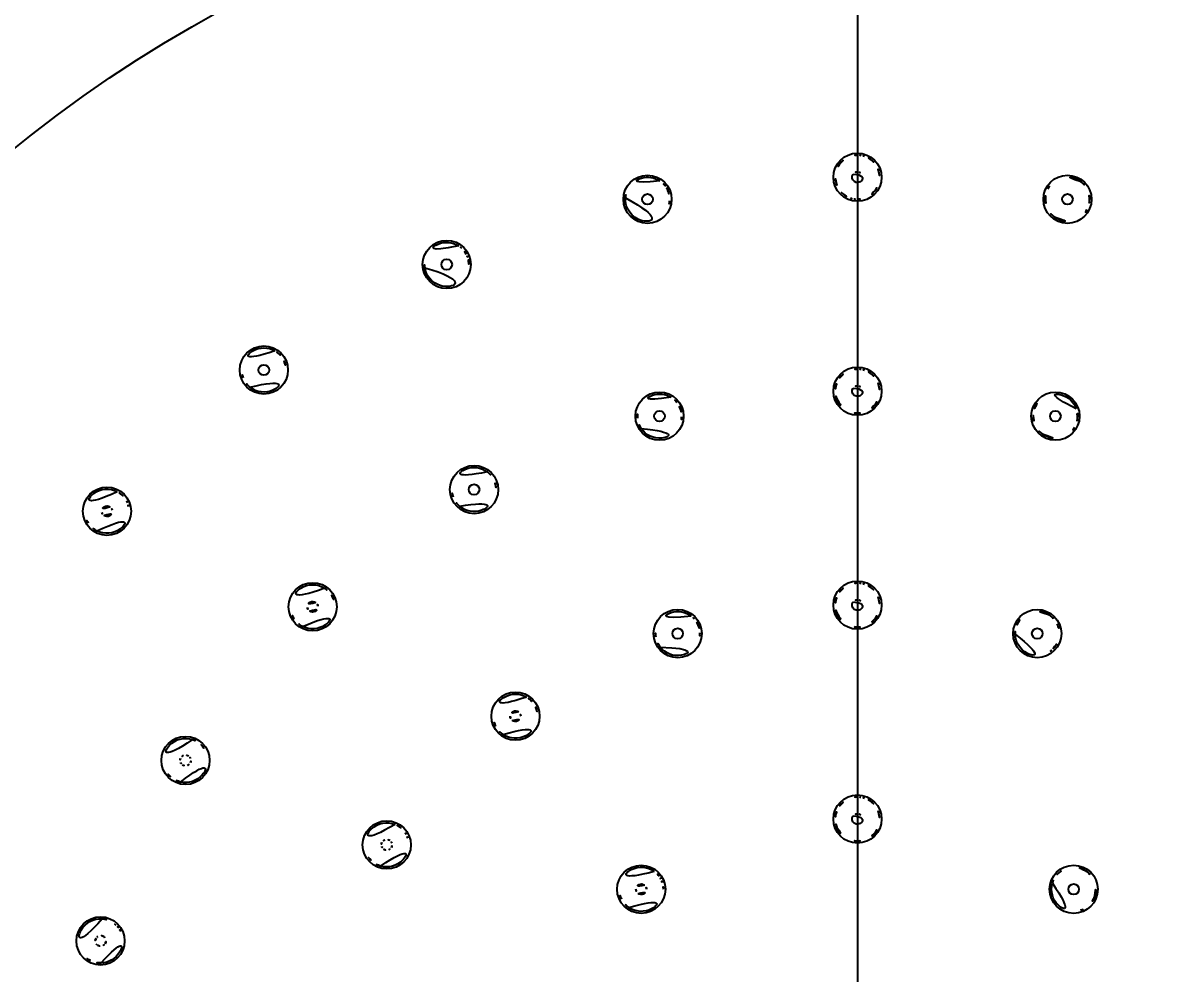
# Model space of a CAD drawing. Extents: x 16296660632 to 16296676033, y -37409619871 to -37409617369.
# Drawn here: x 16296675485.7 to 16296675593.3, y -37409617628 to -37409617539.1 of the extents above; entities that cross this region are included whole.
import ezdxf

# ---------------------------------------------------------------- set-up
doc = ezdxf.new("R2010")
doc.units = 0
doc.header["$LTSCALE"] = 10
doc.header["$MEASUREMENT"] = 0
doc.header["$PDMODE"] = 3
doc.header["$PDSIZE"] = -10
doc.linetypes.add('CENTER', pattern=[2, 1.25, -0.25, 0.25, -0.25])
doc.layers.get('0').update_dxf_attribs({"linetype": 'CONTINUOUS'})
doc.layers.get('DEFPOINTS').update_dxf_attribs({"linetype": 'CONTINUOUS'})
doc.styles.add('Daelim Dimension', font='')
doc.styles.get('Daelim Dimension').set_extended_font_data('NanumGothic')
doc.dimstyles.new('DEFAULT', dxfattribs={"dimscale": 2, "dimtxt": 2, "dimasz": 2, "dimexe": 0, "dimexo": 2, "dimgap": 1, "dimtad": 1, "dimdec": 1, "dimzin": 9, "dimdsep": 46, "dimtxsty": 'Daelim Dimension', "dimcen": 0.5, "dimclrd": 252, "dimclre": 252, "dimclrt": 3, "dimadec": 1, "dimazin": 0, "dimtfac": 1, "dimtdec": 1, "dimtix": 1, "dimtmove": 0, "dimatfit": 3, "dimfxl": 1, "dimtolj": 1, "dimtzin": 1, "dimlwd": 9, "dimlwe": 9, "dimarcsym": 0})

# ---------------------------------------------------------------- blocks, each defined once
blk = doc.blocks.new('*D0')
at = {"color": 5, "lineweight": 9, "transparency": 16777216}
for p, q in [((16296675742.33408, -37409617560.551666), (16296675679.52825, -37409617591.26516)), ((16296675451.350679, -37409617702.84919), (16296675675.93491, -37409617593.022377)), ((16296675447.75733, -37409617704.606422), (16296675444.16398, -37409617706.363647))]:
    blk.add_line(p, q, dxfattribs=at)
at = {"color": 5, "transparency": 16777216}
for points in [[(16296675679.23538, -37409617590.666267), (16296675679.821119, -37409617591.864037), (16296675675.93491, -37409617593.022377)], [(16296675447.46446, -37409617704.00753), (16296675448.0502, -37409617705.205307), (16296675451.350679, -37409617702.84919)]]:
    blk.add_solid(points, dxfattribs=at)
at = {"layer": 'DEFPOINTS', "color": 0, "transparency": 16777216}
for p in [(16296675675.93491, -37409617593.022377), (16296675451.350679, -37409617702.84919)]:
    blk.add_point(p, dxfattribs=at)
at = {"color": 7, "transparency": 16777216, "insert": (16296675706.93845, -37409617563.191093), "char_height": 14, "attachment_point": 5, "rotation": 26.0596868, "style": 'Daelim Dimension'}
blk.add_mtext('\\A1;{\\H1.25x;\\C256;Ø250}', dxfattribs=at)

msp = doc.modelspace()

# ---------------------------------------------------------------- linework, layer by layer
at = {"color": 1, "linetype": 'CENTER', "ltscale": 50}
msp.add_line((16296675563.642771, -37409617518.935753), (16296675563.642771, -37409617776.935753), dxfattribs=at)
at = {"color": 7, "linetype": 'Continuous'}
for centre, radius in [((16296675563.642771, -37409617647.935753), 125), ((16296675563.642771, -37409617553.560753), 2.2525), ((16296675544.021111, -37409617555.62307), 2.2525), ((16296675583.264441, -37409617555.62307), 2.2525), ((16296675544.021099, -37409617555.622253), 0.496365), ((16296675583.26458, -37409617555.622093), 0.496365), ((16296675525.257, -37409617561.719902), 2.2525), ((16296675525.25679, -37409617561.719116), 0.496387), ((16296675508.17054, -37409617571.584778), 2.2525), ((16296675508.170139, -37409617571.584091), 0.496417), ((16296675563.642771, -37409617573.560753), 2.2525), ((16296675545.146469, -37409617575.897377), 2.2525), ((16296675582.13909, -37409617575.897377), 2.2525), ((16296675545.146469, -37409617575.896744), 0.496371), ((16296675582.139231, -37409617575.896606), 0.496368), ((16296675527.812349, -37409617582.760437), 2.2525), ((16296675493.50848, -37409617584.786552), 2.2525), ((16296675527.81216, -37409617582.759857), 0.4964), ((16296675512.72958, -37409617593.718712), 2.2525), ((16296675563.642771, -37409617593.560753), 2.2525), ((16296675546.839979, -37409617596.222054), 2.2525), ((16296675580.44557, -37409617596.222054), 2.2525), ((16296675546.839991, -37409617596.221573), 0.496379), ((16296675580.445721, -37409617596.221443), 0.496372), ((16296675531.68195, -37409617603.945457), 2.2525), ((16296675500.84589, -37409617608.083633), 2.2525), ((16296675563.642771, -37409617613.560753), 2.2525), ((16296675519.652479, -37409617615.97493), 2.2525), ((16296675543.43766, -37409617620.125793), 2.2525), ((16296675583.847891, -37409617620.125793), 2.2525), ((16296675583.848089, -37409617620.12545), 0.49641), ((16296675492.907949, -37409617624.952606), 2.2525)]:
    msp.add_circle(centre, radius, dxfattribs=at)
for centre, radius, start, end in [((16296675563.65649, -37409617553.566002), 2.081183, 144.104909, 162.08567979), ((16296675563.64539, -37409617553.575333), 2.082325, 90.07168963, 108.19780833), ((16296675563.641781, -37409617553.561249), 2.068243, 80.75104268, 89.97202355), ((16296675563.64138, -37409617553.568199), 2.075165, 71.64954619, 80.7710576), ((16296675563.638491, -37409617553.567284), 2.075208, 53.52981801, 71.56574235), ((16296675563.642969, -37409617553.559914), 0.496353, 144.0487308, 53.47325219), ((16296675563.64271, -37409617553.559853), 0.496417, 89.99180377, 144.04558105), ((16296675563.641121, -37409617553.559883), 2.067825, 17.78572227, 26.6705677), ((16296675544.020781, -37409617555.621552), 2.066124, 56.08660977, 156.0348036), ((16296675544.010139, -37409617555.632317), 2.080987, 36.16598738, 56.00877478), ((16296675544.016781, -37409617555.622978), 2.070118, 26.14058603, 36.06587545), ((16296675563.644409, -37409617553.557991), 2.067807, 198.24218201, 207.14210182), ((16296675563.62882, -37409617553.551804), 2.081434, 324.0265873, 342.10544759), ((16296675583.26482, -37409617555.621323), 2.065948, 51.88216674, 132.04030393), ((16296675544.02072, -37409617555.621323), 2.065929, 176.33433021, 335.95779731), ((16296675563.64699, -37409617553.550797), 2.075009, 233.65895235, 251.53916697), ((16296675563.64419, -37409617553.54969), 2.075181, 251.62221071, 260.73401038), ((16296675563.643789, -37409617553.556717), 2.068173, 260.71360157, 269.97191426), ((16296675563.64015, -37409617553.542641), 2.082254, 270.07234533, 288.2387262), ((16296675583.24979, -37409617555.624397), 2.080967, 2.12582471, 21.86127493), ((16296675583.28009, -37409617555.617958), 2.081245, 182.83727419, 202.73957193), ((16296675583.26482, -37409617555.621307), 2.065944, 232.80872166, 311.95965941), ((16296675525.256229, -37409617561.718262), 2.06591, 57.99614587, 168.0399518), ((16296675525.254789, -37409617561.720917), 2.068919, 48.04211131, 58.00124282), ((16296675525.24272, -37409617561.728867), 2.082898, 28.22715453, 47.94151685), ((16296675525.25411, -37409617561.719109), 2.068249, 18.10643577, 28.13792819), ((16296675525.25626, -37409617561.718262), 2.065926, 188.33707531, 347.95816018), ((16296675525.25819, -37409617561.717873), 2.06399, 8.031917, 18.10875094), ((16296675508.169479, -37409617571.583351), 2.065945, 60.01630724, 180.03934188), ((16296675508.166559, -37409617571.586433), 2.0701, 50.07974812, 59.98899435), ((16296675508.17128, -37409617571.582542), 2.06399, 20.02825871, 30.10403404), ((16296675508.16955, -37409617571.583344), 2.065874, 230.83498034, 359.96022098), ((16296675563.64538, -37409617573.575653), 2.08224, 90.07179891, 108.18343338), ((16296675563.641781, -37409617573.561607), 2.068204, 80.76850652, 89.97256996), ((16296675563.64139, -37409617573.568527), 2.075095, 71.68133974, 80.78859153), ((16296675563.6385, -37409617573.567627), 2.075152, 53.58306355, 71.59798516), ((16296675563.641081, -37409617573.56028), 2.067842, 17.80269204, 26.70580515), ((16296675545.146179, -37409617575.896263), 2.066109, 58.43791679, 158.4262419), ((16296675563.64472, -37409617573.558411), 2.067699, 170.74373056, 180.45243613), ((16296675563.64299, -37409617573.560097), 0.496354, 144.04011761, 53.12092258), ((16296675563.642731, -37409617573.560043), 0.496417, 89.99431728, 144.0373217), ((16296675582.13936, -37409617575.895813), 2.065728, 19.5302728, 129.63346624), ((16296675545.135981, -37409617575.907417), 2.080953, 38.52388542, 58.35970062), ((16296675545.13097, -37409617575.904228), 2.082898, 18.63569869, 38.36918833), ((16296675563.64349, -37409617573.558571), 2.066886, 200.64128184, 249.81861959), ((16296675563.628969, -37409617573.552261), 2.081248, 324.03417198, 342.05257233), ((16296675563.640141, -37409617573.542976), 2.082274, 270.07245461, 288.24083506), ((16296675582.154051, -37409617575.891823), 2.080854, 185.43514116, 204.55009896), ((16296675582.142019, -37409617575.895866), 2.068231, 156.3420316, 166.03298759), ((16296675582.124229, -37409617575.898468), 2.081013, 359.68045487, 19.4523648), ((16296675545.146111, -37409617575.895958), 2.065947, 214.06839644, 338.36698509), ((16296675582.139441, -37409617575.896004), 2.065925, 233.33476775, 309.56817753), ((16296675527.811649, -37409617582.759232), 2.065925, 52.79211031, 172.83113353), ((16296675527.813511, -37409617582.758667), 2.064, 12.80994794, 22.87990006), ((16296675493.50708, -37409617584.785339), 2.065881, 62.08524742, 192.0409392), ((16296675493.504, -37409617584.791344), 2.072606, 52.17151211, 62.08769614), ((16296675527.811649, -37409617582.759148), 2.065947, 228.48809927, 352.76681562), ((16296675493.50721, -37409617584.785347), 2.065875, 242.82998976, 11.9600482), ((16296675493.507919, -37409617584.78611), 0.496556, 55.05016534, 192.02977257), ((16296675493.507811, -37409617584.78595), 0.496556, 235.05025491, 11.94888154), ((16296675493.497259, -37409617584.789223), 2.07637, 21.98705326, 31.9755544), ((16296675493.504919, -37409617584.787117), 2.068484, 11.99489901, 22.01250116), ((16296675512.72855, -37409617593.717667), 2.065861, 57.25581747, 187.23230331), ((16296675563.64537, -37409617593.575996), 2.082191, 90.07158035, 108.15665024), ((16296675563.64179, -37409617593.561974), 2.06816, 80.79635259, 89.97289781), ((16296675563.641399, -37409617593.56884), 2.075008, 71.73141472, 80.81615181), ((16296675563.638531, -37409617593.56797), 2.075089, 53.66402266, 71.64847503), ((16296675512.72921, -37409617593.718353), 0.496556, 54.22186219, 187.22216418), ((16296675512.73027, -37409617593.716713), 2.06401, 27.20554348, 37.27512163), ((16296675563.643881, -37409617593.558693), 2.066841, 170.90846269, 180.4297051), ((16296675563.64299, -37409617593.560257), 0.496354, 144.03150443, 52.81519147), ((16296675563.642731, -37409617593.560204), 0.496418, 89.99497298, 144.02864431), ((16296675563.641029, -37409617593.560677), 2.067885, 17.81786337, 26.7503776), ((16296675512.72858, -37409617593.717628), 2.065948, 242.88951929, 7.16665698), ((16296675512.729111, -37409617593.718193), 0.496556, 234.22186219, 7.15829364), ((16296675546.839621, -37409617596.221077), 2.065877, 51.8886362, 162.02274635), ((16296675563.64348, -37409617593.558968), 2.066859, 200.89141709, 249.90176249), ((16296675563.62921, -37409617593.552773), 2.080971, 324.04175664, 341.9643418), ((16296675580.445829, -37409617596.220871), 2.065711, 55.88010716, 126.02489068), ((16296675546.837891, -37409617596.223572), 2.068895, 41.93520936, 51.89362024), ((16296675546.82509, -37409617596.230164), 2.082821, 22.1366174, 41.8347609), ((16296675580.44803, -37409617596.220886), 2.067727, 152.9069182, 162.43813344), ((16296675563.640141, -37409617593.54332), 2.082304, 270.07256389, 288.24287317), ((16296675580.445921, -37409617596.221024), 2.065936, 181.98322705, 305.97557385), ((16296675580.44787, -37409617596.22184), 2.063778, 315.90051829, 355.92467644), ((16296675546.839649, -37409617596.221024), 2.065932, 217.86752672, 341.97540019), ((16296675580.44342, -37409617596.219757), 2.068422, 306.01099078, 315.94534677), ((16296675531.681339, -37409617603.944649), 2.06591, 59.90498062, 180.02229374), ((16296675531.678419, -37409617603.947708), 2.070052, 49.97091558, 59.87744877), ((16296675531.68309, -37409617603.943878), 2.064015, 19.9686907, 30.02015477), ((16296675531.68132, -37409617603.944557), 2.065933, 235.8831688, 359.9755206), ((16296675531.681721, -37409617603.945152), 0.496554, 53.26019284, 180.01486249), ((16296675531.681681, -37409617603.945084), 0.496508, 233.25171293, 359.97639487), ((16296675500.84462, -37409617608.082878), 2.06586, 71.65231085, 201.63252799), ((16296675500.84466, -37409617608.082848), 2.065948, 257.29665115, 21.56718295), ((16296675500.84605, -37409617608.081543), 2.064018, 41.60155748, 51.67035796), ((16296675500.84536, -37409617608.083313), 0.496508, 53.79936713, 112.93224754), ((16296675500.84536, -37409617608.083313), 0.496508, 233.79945531, 292.9097183), ((16296675563.645361, -37409617613.576317), 2.082123, 90.0712525, 108.10926832), ((16296675563.641809, -37409617613.562286), 2.068094, 80.8516889, 89.97333494), ((16296675563.64143, -37409617613.569092), 2.07487, 71.82804046, 80.87105664), ((16296675563.638559, -37409617613.568314), 2.075017, 53.80767464, 71.74606821), ((16296675563.640921, -37409617613.561119), 2.067984, 17.81464926, 26.80272046), ((16296675563.643129, -37409617613.558937), 2.066072, 170.96998033, 180.41309371), ((16296675563.64299, -37409617613.560417), 0.496355, 144.02324501, 52.10243461), ((16296675563.642731, -37409617613.560371), 0.496418, 89.99475441, 144.02003111), ((16296675519.651581, -37409617615.974319), 2.065847, 67.95813405, 198.02370082), ((16296675519.649139, -37409617615.980568), 2.07253, 58.05267579, 67.96048806), ((16296675519.642349, -37409617615.979118), 2.076183, 27.95024403, 37.89968357), ((16296675563.643499, -37409617613.559341), 2.066858, 201.19633136, 250.02680906), ((16296675563.629589, -37409617613.553352), 2.080535, 324.04866664, 341.80937917), ((16296675519.651609, -37409617615.974289), 2.065933, 253.89357876, 17.97587136), ((16296675519.6521, -37409617615.974663), 0.496508, 53.45052113, 111.27929572), ((16296675519.649611, -37409617615.976303), 2.068443, 18.01129394, 27.97546924), ((16296675563.640129, -37409617613.543663), 2.082344, 270.07278246, 288.24287317), ((16296675519.65202, -37409617615.974892), 0.496271, 233.44143048, 293.69070166), ((16296675543.4373, -37409617620.125343), 2.065938, 53.754076, 180.01267683), ((16296675583.84827, -37409617620.12529), 2.065922, 53.69873268, 108.01433652), ((16296675543.427361, -37409617620.135109), 2.079701, 35.93992429, 53.69261098), ((16296675543.43576, -37409617620.126137), 2.067637, 26.88257964, 35.87519692), ((16296675543.438681, -37409617620.124733), 2.064395, 17.87526777, 26.88453452), ((16296675583.85009, -37409617620.125488), 2.067341, 134.96793105, 144.42154273), ((16296675583.84823, -37409617620.125343), 2.065924, 341.68921944, 26.69896297), ((16296675543.43725, -37409617620.125221), 2.065922, 236.05369318, 359.98382611), ((16296675543.437519, -37409617620.125633), 0.496555, 52.15725954, 180.00611985), ((16296675543.43745, -37409617620.125481), 0.496555, 232.15725954, 359.97639487), ((16296675543.42272, -37409617620.127548), 2.080452, 0.04852165, 17.81419966), ((16296675583.84831, -37409617620.125229), 2.065927, 164.18243929, 287.98406116), ((16296675583.841669, -37409617620.112244), 2.080329, 288.04761559, 305.74902012), ((16296675492.90654, -37409617624.952187), 2.06586, 86.04617079, 216.03232273), ((16296675492.8992, -37409617624.959663), 2.076273, 45.9707705, 55.94348532), ((16296675492.905291, -37409617624.954689), 2.068458, 36.00314089, 45.99604489), ((16296675492.90745, -37409617624.952133), 0.496215, 53.97003945, 121.53029557), ((16296675492.90667, -37409617624.952301), 2.065787, 271.70353714, 26.32034427), ((16296675492.90518, -37409617624.954613), 0.49955, 36.02358104, 53.92693351), ((16296675492.90403, -37409617624.952629), 2.068275, 26.29600496, 35.93664623), ((16296675492.907061, -37409617624.952507), 0.496216, 148.48559826, 216.0441497), ((16296675492.909519, -37409617624.950256), 0.499529, 216.08644419, 233.92763255), ((16296675492.90727, -37409617624.952728), 0.496215, 233.97003945, 301.50527361), ((16296675492.90766, -37409617624.952339), 0.496216, 328.44768214, 35.98038683)]:
    msp.add_arc(centre, radius, start, end, dxfattribs=at)
for points in [[(16296675561.970539, -37409617552.345802), (16296675562.21891, -37409617552.003433), (16296675562.593361, -37409617551.729553), (16296675562.99509, -37409617551.597153)], [(16296675564.872, -37409617551.898468), (16296675565.1287, -37409617552.088562), (16296675565.34557, -37409617552.346283), (16296675565.488939, -37409617552.631706)], [(16296675561.680519, -37409617554.205276), (16296675561.547131, -37409617553.800201), (16296675561.545361, -37409617553.331757), (16296675561.676201, -37409617552.925842)], [(16296675563.938391, -37409617553.161057), (16296675563.855021, -37409617553.099274), (16296675563.74655, -37409617553.063454), (16296675563.64278, -37409617553.063438)], [(16296675565.610121, -37409617552.928238), (16296675565.738621, -37409617553.329193), (16296675565.738609, -37409617553.790581), (16296675565.60956, -37409617554.191353)], [(16296675581.43688, -37409617554.658623), (16296675581.54945, -37409617554.445107), (16296675581.702089, -37409617554.248619), (16296675581.88135, -37409617554.08699)], [(16296675584.540091, -37409617553.995941), (16296675584.82003, -37409617554.215591), (16296675585.04817, -37409617554.519463), (16296675585.18111, -37409617554.849533)], [(16296675541.959009, -37409617555.489227), (16296675541.97464, -37409617555.247093), (16296675542.034269, -37409617555.004082), (16296675542.132811, -37409617554.782349)], [(16296675545.875151, -37409617554.71093), (16296675546.03281, -37409617555.032097), (16296675546.10663, -37409617555.40728), (16296675546.08173, -37409617555.764183)], [(16296675562.41736, -37409617555.222229), (16296675562.163429, -37409617555.03508), (16296675561.9482, -37409617554.782028), (16296675561.80431, -37409617554.50132)], [(16296675565.313299, -37409617554.77446), (16296675565.06526, -37409617555.115356), (16296675564.69215, -37409617555.388039), (16296675564.29184, -37409617555.520287)], [(16296675581.201389, -37409617555.720978), (16296675581.18391, -37409617555.358681), (16296675581.267731, -37409617554.979477), (16296675581.43688, -37409617554.658623)], [(16296675585.32933, -37409617555.547203), (16296675585.34211, -37409617555.90358), (16296675585.25699, -37409617556.274918), (16296675585.08967, -37409617556.589844)], [(16296675546.08173, -37409617555.764183), (16296675546.06502, -37409617556.003647), (16296675546.00527, -37409617556.243713), (16296675545.90748, -37409617556.462936)], [(16296675582.016001, -37409617557.267082), (16296675581.732121, -37409617557.051666), (16296675581.49881, -37409617556.750923), (16296675581.360609, -37409617556.422447)], [(16296675585.08967, -37409617556.589844), (16296675584.97699, -37409617556.80191), (16296675584.824699, -37409617556.997009), (16296675584.64612, -37409617557.157593)], [(16296675523.21216, -37409617562.017807), (16296675523.17708, -37409617561.777687), (16296675523.184891, -37409617561.527557), (16296675523.23517, -37409617561.290154)], [(16296675527.301929, -37409617561.429489), (16296675527.335381, -37409617561.667198), (16296675527.326839, -37409617561.914436), (16296675527.27677, -37409617562.149223)], [(16296675509.49498, -37409617569.998787), (16296675509.67831, -37409617570.152161), (16296675509.83699, -37409617570.340523), (16296675509.956869, -37409617570.54731)], [(16296675506.232321, -37409617572.3013), (16296675506.148081, -37409617572.073723), (16296675506.10371, -37409617571.827454), (16296675506.10354, -37409617571.584778)], [(16296675510.110451, -37409617570.875664), (16296675510.19256, -37409617571.101189), (16296675510.2356, -37409617571.344757), (16296675510.23543, -37409617571.584778)], [(16296675561.97073, -37409617572.34594), (16296675562.2192, -37409617572.003563), (16296675562.593781, -37409617571.729713), (16296675562.9956, -37409617571.597389)], [(16296675506.864849, -37409617573.185059), (16296675506.583969, -37409617572.956268), (16296675506.358061, -37409617572.641037), (16296675506.232321, -37409617572.3013)], [(16296675561.603951, -37409617573.225807), (16296675561.655251, -37409617572.912231), (16296675561.784109, -37409617572.603111), (16296675561.97073, -37409617572.34594)], [(16296675564.87043, -37409617571.89772), (16296675565.12747, -37409617572.0877), (16296675565.344709, -37409617572.345428), (16296675565.48834, -37409617572.630966)], [(16296675561.70928, -37409617574.287193), (16296675561.62418, -37409617574.061142), (16296675561.57893, -37409617573.816269), (16296675561.577089, -37409617573.574738)], [(16296675563.940861, -37409617573.163071), (16296675563.8571, -37409617573.100182), (16296675563.74752, -37409617573.063629), (16296675563.64278, -37409617573.063629)], [(16296675565.609909, -37409617572.928047), (16296675565.73877, -37409617573.329727), (16296675565.738609, -37409617573.792168), (16296675565.60894, -37409617574.193604)], [(16296675565.313471, -37409617574.774582), (16296675565.065439, -37409617575.11557), (16296675564.692289, -37409617575.388344), (16296675564.29192, -37409617575.520622)], [(16296675580.24761, -37409617575.065933), (16296675580.37528, -37409617574.774963), (16296675580.57696, -37409617574.507599), (16296675580.82168, -37409617574.304916)], [(16296675543.0884, -37409617576.079987), (16296675543.060101, -37409617575.763496), (16296675543.10803, -37409617575.43206), (16296675543.22484, -37409617575.136559)], [(16296675547.10466, -37409617575.23864), (16296675547.181271, -37409617575.466759), (16296675547.21796, -37409617575.712112), (16296675547.21126, -37409617575.95266)], [(16296675547.21126, -37409617575.95266), (16296675547.204571, -37409617576.192436), (16296675547.15497, -37409617576.434608), (16296675547.06654, -37409617576.657593)], [(16296675563.642771, -37409617575.625259), (16296675563.4016, -37409617575.625259), (16296675563.156851, -37409617575.581596), (16296675562.93042, -37409617575.498558)], [(16296675580.08255, -37409617576.088913), (16296675580.06093, -37409617575.858521), (16296675580.07902, -37409617575.621223), (16296675580.13493, -37409617575.396683)], [(16296675584.20521, -37409617575.91008), (16296675584.202761, -37409617576.266983), (16296675584.10169, -37409617576.634689), (16296675583.92078, -37409617576.94236)], [(16296675543.43474, -37409617577.053268), (16296675543.241831, -37409617576.768021), (16296675543.119061, -37409617576.422981), (16296675543.0884, -37409617576.079987)], [(16296675580.9058, -37409617577.553162), (16296675580.631781, -37409617577.349167), (16296675580.403561, -37409617577.066948), (16296675580.261299, -37409617576.756378)], [(16296675583.92078, -37409617576.94236), (16296675583.799549, -37409617577.148537), (16296675583.639799, -37409617577.336197), (16296675583.45542, -37409617577.488564)], [(16296675529.060961, -37409617581.113808), (16296675529.34409, -37409617581.328819), (16296675529.57692, -37409617581.628639), (16296675529.71513, -37409617581.956192)], [(16296675529.826151, -37409617582.301048), (16296675529.8792, -37409617582.534798), (16296675529.891319, -37409617582.781487), (16296675529.861151, -37409617583.019272)], [(16296675494.77512, -37409617583.154289), (16296675494.964991, -37409617583.301826), (16296675495.131161, -37409617583.485748), (16296675495.258591, -37409617583.689651)], [(16296675525.864349, -37409617583.449142), (16296675525.75823, -37409617583.149643), (16296675525.722231, -37409617582.816681), (16296675525.761881, -37409617582.501411)], [(16296675493.993601, -37409617584.683144), (16296675493.96841, -37409617584.564247), (16296675493.89197, -37409617584.448753), (16296675493.79237, -37409617584.37912)], [(16296675526.44239, -37409617584.306168), (16296675526.184349, -37409617584.077797), (16296675525.979429, -37409617583.773941), (16296675525.864349, -37409617583.449142)], [(16296675491.761499, -37409617585.890266), (16296675491.63184, -37409617585.685211), (16296675491.53726, -37409617585.45359), (16296675491.48665, -37409617585.216309)], [(16296675493.02228, -37409617584.889603), (16296675493.04759, -37409617585.008247), (16296675493.12394, -37409617585.123428), (16296675493.22336, -37409617585.19294)], [(16296675492.563869, -37409617586.623253), (16296675492.24159, -37409617586.457832), (16296675491.955111, -37409617586.196449), (16296675491.761499, -37409617585.890266)], [(16296675513.84594, -37409617591.980103), (16296675514.04698, -37409617592.10939), (16296675514.22793, -37409617592.276451), (16296675514.372681, -37409617592.46666)], [(16296675561.97093, -37409617592.346077), (16296675562.21957, -37409617592.003563), (16296675562.59445, -37409617591.729668), (16296675562.996531, -37409617591.597481)], [(16296675564.868059, -37409617591.89637), (16296675565.12571, -37409617592.086243), (16296675565.34355, -37409617592.344109), (16296675565.487591, -37409617592.629921)], [(16296675514.565941, -37409617592.773079), (16296675514.675421, -37409617592.986252), (16296675514.748489, -37409617593.222122), (16296675514.778391, -37409617593.459877)], [(16296675561.60301, -37409617593.232101), (16296675561.653721, -37409617592.916359), (16296675561.78306, -37409617592.604874), (16296675561.97093, -37409617592.346077)], [(16296675563.94298, -37409617593.164818), (16296675563.858879, -37409617593.100983), (16296675563.74836, -37409617593.063782), (16296675563.64278, -37409617593.063782)], [(16296675565.60972, -37409617592.927933), (16296675565.739059, -37409617593.330719), (16296675565.738581, -37409617593.794701), (16296675565.607929, -37409617594.19706)], [(16296675511.014059, -37409617594.870216), (16296675510.83679, -37409617594.606506), (16296675510.71912, -37409617594.292969), (16296675510.679119, -37409617593.977753)], [(16296675512.236601, -37409617593.780769), (16296675512.25321, -37409617593.911652), (16296675512.331791, -37409617594.043869), (16296675512.43881, -37409617594.121033)], [(16296675513.22179, -37409617593.656311), (16296675513.205299, -37409617593.525238), (16296675513.126671, -37409617593.392754), (16296675513.01951, -37409617593.315514)], [(16296675561.712509, -37409617594.296013), (16296675561.62524, -37409617594.067284), (16296675561.578871, -37409617593.818977), (16296675561.577101, -37409617593.574181)], [(16296675511.787121, -37409617595.556587), (16296675511.480379, -37409617595.399567), (16296675511.206301, -37409617595.156197), (16296675511.014059, -37409617594.870216)], [(16296675548.754379, -37409617595.445312), (16296675548.844561, -37409617595.667763), (16296675548.89613, -37409617595.909714), (16296675548.904329, -37409617596.14959)], [(16296675565.313641, -37409617594.774696), (16296675565.06562, -37409617595.115784), (16296675564.692419, -37409617595.388649), (16296675564.292, -37409617595.520973)], [(16296675578.607201, -37409617595.27916), (16296675578.753, -37409617594.994537), (16296675578.972269, -37409617594.738281), (16296675579.230909, -37409617594.550209)], [(16296675581.60454, -37409617594.510742), (16296675581.90015, -37409617594.711014), (16296675582.149771, -37409617594.999481), (16296675582.305361, -37409617595.320862)], [(16296675582.305361, -37409617595.320862), (16296675582.46031, -37409617595.640907), (16296675582.53182, -37409617596.013817), (16296675582.50643, -37409617596.368507)], [(16296675544.798479, -37409617596.53981), (16296675544.74914, -37409617596.223846), (16296675544.7759, -37409617595.887642), (16296675544.874599, -37409617595.583473)], [(16296675548.904329, -37409617596.14959), (16296675548.9125, -37409617596.38868), (16296675548.87821, -37409617596.632767), (16296675548.80419, -37409617596.860268)], [(16296675563.642771, -37409617595.625633), (16296675563.40259, -37409617595.625633), (16296675563.158871, -37409617595.582336), (16296675562.93325, -37409617595.499962)], [(16296675578.381229, -37409617596.292526), (16296675578.373119, -37409617596.058647), (16296675578.406, -37409617595.820084), (16296675578.476681, -37409617595.596977)], [(16296675545.208731, -37409617597.489166), (16296675544.99711, -37409617597.217033), (16296675544.851669, -37409617596.880417), (16296675544.798479, -37409617596.53981)], [(16296675533.00983, -37409617602.362633), (16296675533.19264, -37409617602.516159), (16296675533.35079, -37409617602.704529), (16296675533.470221, -37409617602.91124)], [(16296675531.185169, -37409617603.945282), (16296675531.18523, -37409617604.093559), (16296675531.2658, -37409617604.254204), (16296675531.384621, -37409617604.342918)], [(16296675532.17819, -37409617603.945282), (16296675532.178249, -37409617603.796883), (16296675532.09766, -37409617603.636032), (16296675531.978741, -37409617603.547241)], [(16296675533.623011, -37409617603.238998), (16296675533.70458, -37409617603.463753), (16296675533.747351, -37409617603.706352), (16296675533.74725, -37409617603.945457)], [(16296675529.83857, -37409617604.87851), (16296675529.69401, -37409617604.593262), (16296675529.615561, -37409617604.265244), (16296675529.615431, -37409617603.945457)], [(16296675530.52257, -37409617605.654953), (16296675530.237009, -37409617605.461487), (16296675529.99449, -37409617605.186172), (16296675529.83857, -37409617604.87851)], [(16296675501.494921, -37409617606.122063), (16296675501.7218, -37409617606.197304), (16296675501.93861, -37409617606.314148), (16296675502.12612, -37409617606.462402)], [(16296675502.389481, -37409617606.711143), (16296675502.548479, -37409617606.890373), (16296675502.677879, -37409617607.100609), (16296675502.765961, -37409617607.323433)], [(16296675500.38739, -37409617607.891563), (16296675500.339121, -37409617608.00679), (16296675500.33777, -37409617608.150208), (16296675500.383829, -37409617608.266342)], [(16296675500.383829, -37409617608.266342), (16296675500.417629, -37409617608.351593), (16296675500.478121, -37409617608.429802), (16296675500.55212, -37409617608.483963)], [(16296675500.651899, -37409617607.626038), (16296675500.53689, -37409617607.67482), (16296675500.43565, -37409617607.776329), (16296675500.38739, -37409617607.891563)], [(16296675501.038639, -37409617608.540649), (16296675501.153629, -37409617608.491943), (16296675501.25486, -37409617608.390549), (16296675501.30319, -37409617608.275414)], [(16296675501.30711, -37409617607.900787), (16296675501.273331, -37409617607.815338), (16296675501.212749, -37409617607.736923), (16296675501.138611, -37409617607.682648)], [(16296675501.30319, -37409617608.275414), (16296675501.35153, -37409617608.160263), (16296675501.35301, -37409617608.016922), (16296675501.30711, -37409617607.900787)], [(16296675499.470619, -37409617609.625603), (16296675499.233351, -37409617609.414261), (16296675499.041401, -37409617609.139832), (16296675498.924259, -37409617608.84446)], [(16296675500.39035, -37409617610.098221), (16296675500.0541, -37409617610.02243), (16296675499.72802, -37409617609.854851), (16296675499.470619, -37409617609.625603)], [(16296675561.602671, -37409617613.234673), (16296675561.65317, -37409617612.918068), (16296675561.78273, -37409617612.605637), (16296675561.971121, -37409617612.346222)], [(16296675561.971121, -37409617612.346222), (16296675562.22007, -37409617612.00338), (16296675562.59556, -37409617611.729317), (16296675562.99818, -37409617611.597328)], [(16296675564.86385, -37409617611.893677), (16296675565.12285, -37409617612.083527), (16296675565.34194, -37409617612.342003), (16296675565.486731, -37409617612.628632)], [(16296675563.94787, -37409617613.168747), (16296675563.863041, -37409617613.102676), (16296675563.750311, -37409617613.06395), (16296675563.642771, -37409617613.06395)], [(16296675565.609751, -37409617612.928436), (16296675565.73959, -37409617613.332916), (16296675565.73844, -37409617613.799171), (16296675565.60614, -37409617614.20285)], [(16296675520.74579, -37409617614.221947), (16296675520.94936, -37409617614.348991), (16296675521.13315, -37409617614.514488), (16296675521.28064, -37409617614.703758)], [(16296675561.716471, -37409617614.306641), (16296675561.6266, -37409617614.074806), (16296675561.578831, -37409617613.822479), (16296675561.57712, -37409617613.573837)], [(16296675565.31381, -37409617614.774834), (16296675565.06579, -37409617615.116028), (16296675564.69252, -37409617615.388977), (16296675564.292, -37409617615.521332)], [(16296675519.203409, -37409617615.762093), (16296675519.15103, -37409617615.87262), (16296675519.142111, -37409617616.011963), (16296675519.17996, -37409617616.128273)], [(16296675519.47191, -37409617615.512001), (16296675519.357981, -37409617615.55648), (16296675519.255791, -37409617615.651573), (16296675519.203409, -37409617615.762093)], [(16296675520.124371, -37409617615.821419), (16296675520.09325, -37409617615.725502), (16296675520.02879, -37409617615.635841), (16296675519.947781, -37409617615.57579)], [(16296675520.08123, -37409617616.224403), (16296675520.14922, -37409617616.107674), (16296675520.166071, -37409617615.949921), (16296675520.124371, -37409617615.821419)], [(16296675563.642771, -37409617615.625999), (16296675563.40407, -37409617615.625999), (16296675563.161909, -37409617615.58326), (16296675562.9375, -37409617615.501877)], [(16296675518.187639, -37409617617.431953), (16296675517.962009, -37409617617.205338), (16296675517.786039, -37409617616.917618), (16296675517.687099, -37409617616.613518)], [(16296675519.17996, -37409617616.128273), (16296675519.211121, -37409617616.224037), (16296675519.27552, -37409617616.313553), (16296675519.356421, -37409617616.37352)], [(16296675519.851431, -37409617616.429337), (16296675519.945431, -37409617616.388138), (16296675520.02957, -37409617616.313087), (16296675520.08123, -37409617616.224403)], [(16296675519.07847, -37409617617.959129), (16296675518.746969, -37409617617.863419), (16296675518.431089, -37409617617.676468), (16296675518.187639, -37409617617.431953)], [(16296675581.86062, -37409617619.562119), (16296675581.9251, -37409617619.33448), (16296675582.030979, -37409617619.115067), (16296675582.16868, -37409617618.922684)], [(16296675582.38908, -37409617618.662842), (16296675582.61603, -37409617618.436394), (16296675582.90449, -37409617618.259789), (16296675583.209379, -37409617618.160637)], [(16296675585.071369, -37409617618.460327), (16296675585.33049, -37409617618.650673), (16296675585.549431, -37409617618.909866), (16296675585.69388, -37409617619.197113)], [(16296675542.940981, -37409617620.125679), (16296675542.94101, -37409617620.271133), (16296675543.017969, -37409617620.428352), (16296675543.13282, -37409617620.517601)], [(16296675543.93399, -37409617620.125679), (16296675543.934031, -37409617619.980164), (16296675543.857059, -37409617619.822807), (16296675543.742149, -37409617619.733513)], [(16296675541.59551, -37409617621.061127), (16296675541.45027, -37409617620.775307), (16296675541.37145, -37409617620.446404), (16296675541.37137, -37409617620.125793)], [(16296675585.809549, -37409617620.774399), (16296675585.676241, -37409617621.177078), (16296675585.401131, -37409617621.552513), (16296675585.05707, -37409617621.800598)], [(16296675542.283609, -37409617621.839027), (16296675541.99642, -37409617621.645721), (16296675541.752331, -37409617621.369759), (16296675541.59551, -37409617621.061127)], [(16296675493.048981, -37409617622.891273), (16296675493.40517, -37409617622.915894), (16296675493.76602, -37409617623.039703), (16296675494.06193, -37409617623.239502)], [(16296675492.647949, -37409617624.529167), (16296675492.58206, -37409617624.56955), (16296675492.524389, -37409617624.627228), (16296675492.48403, -37409617624.693138)], [(16296675493.16658, -37409617625.375793), (16296675493.23247, -37409617625.335457), (16296675493.290131, -37409617625.277847), (16296675493.330509, -37409617625.211998)], [(16296675491.95936, -37409617626.788147), (16296675491.676979, -37409617626.642464), (16296675491.422819, -37409617626.424393), (16296675491.235901, -37409617626.167427)], [(16296675492.968081, -37409617627.017181), (16296675492.62343, -37409617627.027458), (16296675492.265779, -37409617626.946243), (16296675491.95936, -37409617626.788147)]]:
    msp.add_open_spline(points, degree=3, dxfattribs=at)

# ---------------------------------------------------------------- dimensions: what is measured, and where the dimension line sits
dim = msp.add_diameter_dim_2p(p1=(16296675451.350679, -37409617702.84919), p2=(16296675675.93491, -37409617593.022377), text='{\\H1.25x;\\C256;Ø250}', dimstyle='DEFAULT', override={"dimtxt": 7, "dimclrd": 5, "dimclrt": 7})
dim.commit()
dim.dimension.update_dxf_attribs({"geometry": '*D0', "text_midpoint": (16296675706.93845, -37409617563.191093)})

doc.saveas('drawing.dxf')
